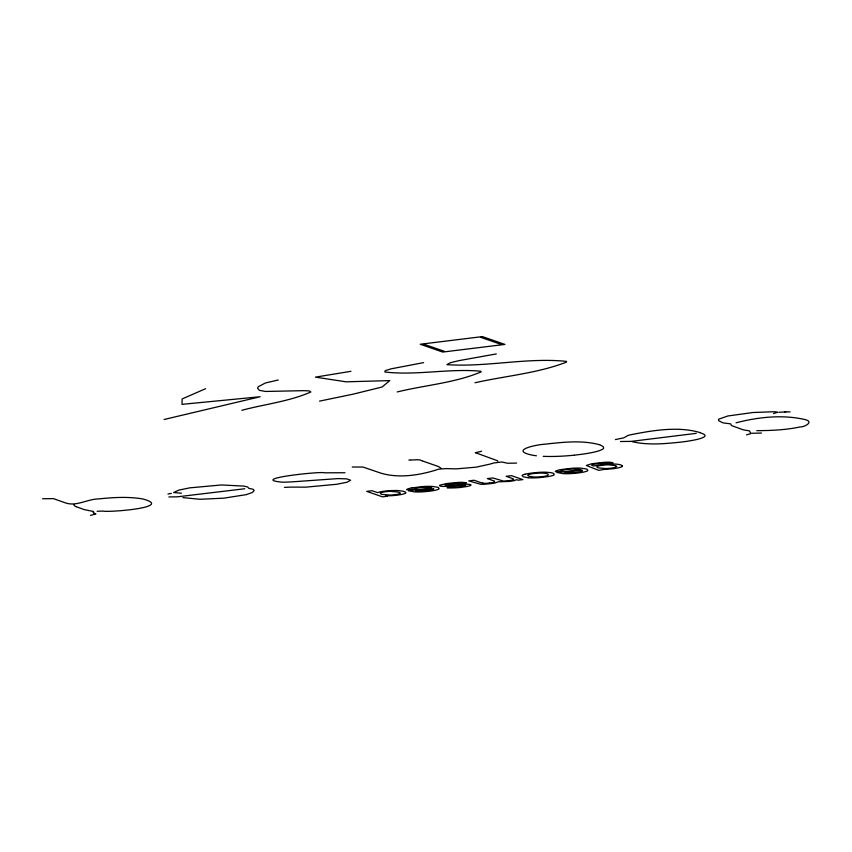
<?xml version="1.0" encoding="UTF-8"?>
<svg xmlns="http://www.w3.org/2000/svg" width="852" height="852" viewBox="0 0 852 852"><rect width="100%" height="100%" fill="white"/><g stroke="black" fill="none" stroke-linecap="round" stroke-linejoin="round"><path stroke-width="1.28" d="M73.975 504.608L74.284 505.577A29.096 4.356 -4 0 0 74.529 505.8L76.062 506.663M205.556 388.714L182.136 398.949L181.987 404.359L260.18 396.734L164.085 419.493M528.986 474.468L527.686 475.267L528.517 476.023A28.265 4.228 -4 0 0 529.294 476.3L533.533 476.96A9.265 1.385 -4 0 0 534.886 477.003L536.302 477.003A8.925 1.331 -4 0 0 541.606 476.683L542.096 476.63A10.884 1.629 -4 0 0 543.555 476.438L544.002 476.375A8.893 1.331 -4 0 0 547.495 475.629C551.127 473.318 541.819 472.913 540.179 473.094A8.882 1.331 -4 0 0 535.344 473.371L534.843 473.424A10.863 1.629 -4 0 0 533.363 473.595L532.883 473.659A8.893 1.331 -4 0 0 528.975 474.468M481.604 451.177L480.528 451.496A22.812 3.408 -4 0 1 478.345 452.05L477.599 452.21A16.71 2.503 -4 0 1 476.311 452.476L475.288 452.742L476.311 453.062A26.859 4.015 -4 0 1 476.673 453.147L497.259 460.644A27.402 4.1 -4 0 1 497.515 460.847L497.834 461.209M746.501 434.871L748.354 434.328A60.79 9.095 -4 0 1 749.323 434.051C752.934 433.593 749.622 432.614 749.653 431.027A8.137 1.214 -4 0 0 749.121 430.824L747.012 430.473A51.301 7.668 -4 0 1 742.987 429.738L731.953 425.723A64.912 9.702 -4 0 1 731.25 425.191L730.771 423.881L723.433 422.943A53.559 8.009 -4 0 1 722.294 422.539L718.758 420.75L718.545 419.248L727.832 415.989L752.934 412.517L774.234 411.718A22.887 3.419 -4 0 1 775.533 411.804L777.695 412.293L773.488 413.539M90.536 515.385L93.251 514.651A23.238 3.472 -4 0 1 94.103 514.438L95.925 513.884L94.157 513.192M615.421 439.579L622.642 438.056A7.625 1.14 -4 0 0 623.983 437.747L627.967 435.478A59.012 8.829 -4 0 1 628.936 435.148C651.514 430.526 677.883 425.968 699.769 432.518M736.053 422.805C758.504 417.011 782.828 414.328 805.598 419.706C814.214 422.028 804.15 427.257 799.868 426.969C785.714 430.015 771.198 430.569 756.778 430.675M241.808 410.302C264.706 404.178 289.105 401.526 310.873 391.984L309.34 390.93L303.802 390.663L265.505 391.462L259.402 390.354L257.623 388.278A74.848 11.193 -4 0 1 258.433 386.627L265.473 382.953L278.242 380.013M319.543 401.122L352.803 394.231L382.09 387.021L389.758 380.599L346.125 381.824L315.4 377.138L350.928 371.312M397.266 391.941C425.031 385.125 454.851 382.985 481.21 371.866L480.773 371.227C448.983 368.266 416.703 375.679 384.955 372.015L384.912 371.046L386.052 370.428L391.089 368.841L423.614 362.622M169.122 493.809L167.982 494.032M475.001 382.761C505.353 375.902 537.367 373.378 566.463 362.121L566.484 361.376C526.866 357.318 486.63 367.35 446.917 364.645L450.261 362.75L458.983 360.641L496.301 353.921M412.123 487.845L423.476 486.513A13.994 2.087 -4 0 1 429.408 486.332A14.079 2.109 -4 0 1 432.624 486.449L437.427 487.216A30.736 4.601 -4 0 1 438.418 487.589L439.078 488.867A14.356 2.141 -4 0 1 438.162 489.389L437.47 489.655A14.122 2.109 -4 0 1 433.455 490.614L430.686 491.04A19.585 2.929 -4 0 1 428.322 491.338L424.477 491.71A13.792 2.066 -4 0 1 418.62 491.977L417.214 491.977A14.047 2.098 -4 0 1 414.604 491.892L408.332 490.763L431.857 487.877L427.768 487.291A9.553 1.427 -4 0 0 426.043 487.237L425.585 487.237A9.372 1.406 -4 0 0 419.429 487.589L412.474 489.463L406.66 489.74A13.621 2.034 -4 0 1 412.07 487.834M169.782 493.691L171.358 493.425M451.379 486.886C438.077 488.622 459.878 487.951 462.114 487.195A17.328 2.588 -4 0 0 466.513 486.556A17.519 2.62 -4 0 0 467.407 486.385L469.345 485.938A9.287 1.385 -4 0 0 470.954 485.15A8.637 1.289 -4 0 0 470.613 484.703A9.468 1.416 -4 0 0 470.219 484.564L469.953 484.5A8.403 1.257 -4 0 0 467.737 484.245A7.828 1.171 -4 0 0 465.671 484.202L445.575 485.299A4.505 0.671 -4 0 1 445.149 485.107A4.356 0.65 -4 0 1 445.149 484.958L455.735 483.286A6.667 1.001 -4 0 1 457.769 483.233A6.816 1.022 -4 0 1 458.962 483.265L466.353 482.796L463.286 482.424A10.948 1.64 -4 0 0 459.505 482.349A9.926 1.48 -4 0 0 458.429 482.381L446.586 483.531L439.834 485.171A9.798 1.47 -4 0 0 440.069 485.991A8.616 1.289 -4 0 0 442.976 486.428A8.712 1.299 -4 0 0 447.566 486.322L449.547 486.194A62.707 9.372 -4 0 0 451.635 486.045L460.698 485.331A18.616 2.78 -4 0 1 461.603 485.257A5.272 0.788 -4 0 1 464.191 485.182L465.703 485.512L460.144 486.694A13.376 2.002 -4 0 1 459.004 486.822L457.247 486.993A6.252 0.937 -4 0 1 451.347 486.897M581.778 454.265L583.801 453.988A36.796 5.506 -4 0 0 598.317 451.006L598.711 450.868A36.093 5.4 -4 0 0 603.642 448.237L603.205 446.629L600.287 444.989M581.266 454.34L574.663 455.128M696.254 433.348L633.302 441.123A22.258 3.323 -4 0 1 632.706 441.198L630.64 441.389A4.92 0.735 -4 0 1 630.022 441.411L626.816 441.442M244.758 488.76L177.131 496.844A8.925 1.331 -4 0 0 176.534 496.844L175.523 496.854A26.689 3.994 -4 0 1 174.724 496.865L168.898 496.929M613.046 468.675L610.277 468.962A11.555 1.725 -4 0 1 605.516 469.228L598.647 470.315L586.442 465.543A9.383 1.406 -4 0 1 586.495 465.405L591.746 463.744L604.025 462.327A12.514 1.874 -4 0 1 606.89 462.199L607.945 462.189A8.179 1.225 -4 0 1 610.618 462.285L613.014 462.753L606.72 463.158M574.12 455.181L573.023 455.298M572.48 455.351L571.66 455.426A36.253 5.421 -4 0 1 544.077 456.363L543.193 456.321M778.888 412.272L784.415 411.963M344.985 472.743L325.965 472.817A18.68 2.79 -4 0 0 324.122 472.785C321.779 471.156 247.421 478.92 282.246 482.179A19.649 2.939 -4 0 0 287.017 482.104L292.034 481.849A72.91 10.906 -4 0 0 297.806 481.455L338.095 478.59L346.87 478.899L350.651 480.251L347.02 482.232L336.721 484.277L306.124 487.131A15.517 2.322 -4 0 1 304.132 487.142L290.181 487.11A51.919 7.764 -4 0 1 284.44 487.387M97.096 511.275L101.186 511.125A26.625 3.983 -4 0 1 103.177 511.093C107.671 512.563 175.597 507.536 142.518 498.899C128.045 496.503 113.231 497.398 98.704 498.921C87.181 498.984 76.02 507.153 64.582 502.584A89.769 13.419 -4 0 0 63.9 502.329L53.335 498.612L42.6 498.761M752.039 433.274L761.475 433.04M784.681 411.953L785.043 411.942M516.61 463.094L508.037 463.243A6.976 1.044 -4 0 1 506.865 463.094L502.573 462.146A8.477 1.267 -4 0 0 500.933 462.072L493.5 463.019A68.916 10.309 -4 0 0 490.422 463.999L476.225 467.152L456.821 468.824A15.4 2.3 -4 0 1 454.957 468.845L448.802 468.685A37.68 5.634 -4 0 1 446.64 468.589L438.716 469.143A39.533 5.911 -4 0 0 437.917 469.377A33.324 4.984 -4 0 0 435.393 470.24C418.172 475.427 398.736 478.355 381.174 473.243L363.016 467.056L352.217 467.002M410.877 460.005L411.292 459.995A21.598 3.227 -4 0 0 414.434 459.878L415.904 459.803A9.734 1.459 -4 0 0 417.427 459.718L419.972 459.952A19.905 2.971 -4 0 0 420.292 460.112L422.422 460.943M785.161 411.942L786.534 411.91M410.27 460.016L408.843 460.048M620.394 441.517L626.412 441.442M787.078 411.91L790.113 411.899M181.455 493.202L173.638 492.531L178.877 490.092L189.783 487.845L221.552 484.958L243.832 486.098L247.612 486.961L248.933 488.409L253.012 489.218L254.173 490.496L252.309 492.541L246.153 494.661L223.735 498.175L199.9 499.283L182.882 497.6M528.176 477.748L523.352 476.822L521.978 475.491A14.026 2.098 -4 0 1 524.981 474.245M536.409 455.777L534.683 455.543A52.76 7.892 -4 0 1 530.977 454.893C509.613 449.962 537.399 444.595 544.14 444.265C562.48 442.284 581.596 439.866 599.67 444.765M483.18 483.222L482.509 483.105M632.28 441.687C648.34 445.447 665.082 443.732 681.312 442.071C684.018 441.773 715.712 437.843 701.313 433.178A14.101 2.109 -4 0 1 699.769 432.518M480.73 337.328L500.997 344.357M424.072 344.283L444.339 351.312M422.997 461.145L438.556 466.587L440.889 468.089M76.179 506.716L84.295 509.624L91.899 511.168A15.304 2.29 -4 0 0 92.74 511.275L93.624 511.839A17.019 2.545 -4 0 0 93.337 512.201L93.347 512.201A18.105 2.705 -4 0 0 94.018 513.17M592.065 465.298L592.545 465.597A57.222 8.563 -4 0 0 593.503 465.98L595.729 465.65A11.332 1.693 -4 0 1 599.552 464.873L606.848 464.106A11.853 1.768 -4 0 1 611.15 463.946L613.163 463.967A18.456 2.758 -4 0 1 619.031 464.5L620.501 464.851A22.759 3.408 -4 0 1 622.237 466.193M433.647 488.814L415.542 490.624L421.112 491.135A8.509 1.267 -4 0 0 425.457 490.922L426.958 490.763A11.204 1.672 -4 0 0 428.354 490.592A9.447 1.416 -4 0 0 433.657 488.814M405.637 492.829A13.408 2.002 -4 0 1 403.039 494.128A13.898 2.077 -4 0 1 396.063 495.3L393.209 495.576A10.671 1.597 -4 0 1 389.087 495.768L385.807 495.726L387.33 496.258L382.516 496.844L366.722 491.37L372.068 490.709L377.66 492.648A10.778 1.608 -4 0 1 384.486 491.146L385.849 490.965A12.876 1.928 -4 0 1 391.494 490.56L395.733 490.507A15.091 2.258 -4 0 1 399.002 490.635L403.497 491.316A29.969 4.484 -4 0 1 404.242 491.551M404.189 491.551A22.802 3.408 -4 0 1 405.754 492.818M513.916 480.603A12.13 1.81 -4 0 0 516.536 479.644L518.122 480.198L522.904 479.612L511.477 475.65L506.131 476.311L512.063 478.366A30.8 4.601 -4 0 1 513.33 478.92L513.564 479.197A7.572 1.129 -4 0 1 512.127 480.081A8.552 1.278 -4 0 1 507.6 480.826L505.3 481.007A4.239 0.639 -4 0 1 503.394 481.039L492.733 477.951L487.387 478.611L494.575 481.135L494.394 482.072A7.998 1.193 -4 0 1 490.475 482.924A9.787 1.459 -4 0 1 489.442 483.052M489.389 483.041A5.613 0.841 -4 0 1 482.999 483.265M482.498 483.105A26.05 3.898 -4 0 1 481.263 482.743L474.053 480.251L468.738 480.901L480.752 484.287A7.711 1.15 -4 0 0 481.998 484.319A8.339 1.246 -4 0 0 484.767 484.245L492.254 483.467A11.182 1.672 -4 0 0 495.566 482.796L497.898 481.87L509.198 481.412A12.034 1.8 -4 0 0 513.948 480.603M524.97 474.245A16.689 2.492 -4 0 1 531.744 473.052A20.427 3.057 -4 0 1 533.895 472.796L537.857 472.434A14.186 2.119 -4 0 1 543.8 472.2L544.503 472.2A13.589 2.034 -4 0 1 547.144 472.285C548.922 472.658 555.014 472.338 554.109 474.905A13.217 1.981 -4 0 1 552.841 475.469A15.293 2.29 -4 0 1 546.92 476.747L539.423 477.61A14.441 2.162 -4 0 1 532.724 477.897L532.01 477.897A14.367 2.151 -4 0 1 528.176 477.738M622.365 466.182A14.037 2.098 -4 0 1 613.12 468.696M592.087 465.298A7.998 1.193 -4 0 1 593.237 464.447M593.29 464.447A6.507 0.969 -4 0 1 593.919 464.276L597.593 463.669A18.02 2.694 -4 0 1 598.913 463.499A15.155 2.268 -4 0 1 599.744 463.403L601.32 463.254A7.711 1.15 -4 0 1 604.462 463.073A4.686 0.703 -4 0 1 606.709 463.158M616.656 466.459L615.208 467.375A8.051 1.203 -4 0 1 611.502 468.11A9.159 1.374 -4 0 1 610.607 468.217A8.275 1.235 -4 0 1 605.612 468.547L598.338 467.865A28.489 4.26 -4 0 1 597.572 467.588L596.751 466.864L597.966 466.108A8.328 1.246 -4 0 1 601.608 465.352A9.798 1.47 -4 0 1 603.418 465.128A8.254 1.235 -4 0 1 608.392 464.83L614.867 465.49A29.777 4.452 -4 0 1 615.698 465.756L616.656 466.459M555.397 471.582C559.604 472.572 563.523 469.164 568.188 469.324A9.372 1.406 -4 0 1 574.354 468.973L574.802 468.983A9.553 1.427 -4 0 1 576.527 469.026L580.617 469.622L557.091 472.509L563.364 473.637A14.047 2.098 -4 0 0 565.973 473.712L567.379 473.712A13.792 2.066 -4 0 0 573.236 473.456L577.081 473.084A19.585 2.929 -4 0 0 579.445 472.785L582.204 472.349A14.122 2.109 -4 0 0 586.229 471.39L586.922 471.135A14.356 2.141 -4 0 0 587.837 470.602L587.177 469.324A30.736 4.601 -4 0 0 586.187 468.962L581.383 468.185A13.994 2.087 -4 0 0 572.235 468.259L560.882 469.58A13.621 2.034 -4 0 0 555.408 471.486L555.419 471.486M400.099 493.138L398.544 494.043A7.551 1.129 -4 0 1 395.605 494.639A8.296 1.246 -4 0 1 394.764 494.746A7.561 1.129 -4 0 1 390.738 495.065L382.069 494.416A30.012 4.484 -4 0 1 381.227 494.139L380.216 493.244L381.834 492.424A7.689 1.15 -4 0 1 385.168 491.785A8.541 1.278 -4 0 1 386.041 491.679A7.892 1.182 -4 0 1 390.535 491.37L398.395 492.105A31.481 4.707 -4 0 1 399.183 492.392L400.099 493.138M482.424 336.615L420.217 344.251L442.742 352.057L504.948 344.421L482.424 336.615M581.916 470.208L564.301 472.37L569.871 472.881A8.509 1.267 -4 0 0 574.216 472.658L575.718 472.509A11.204 1.672 -4 0 0 577.113 472.327A9.447 1.416 -4 0 0 582.417 470.56L581.916 470.208"/></g></svg>
